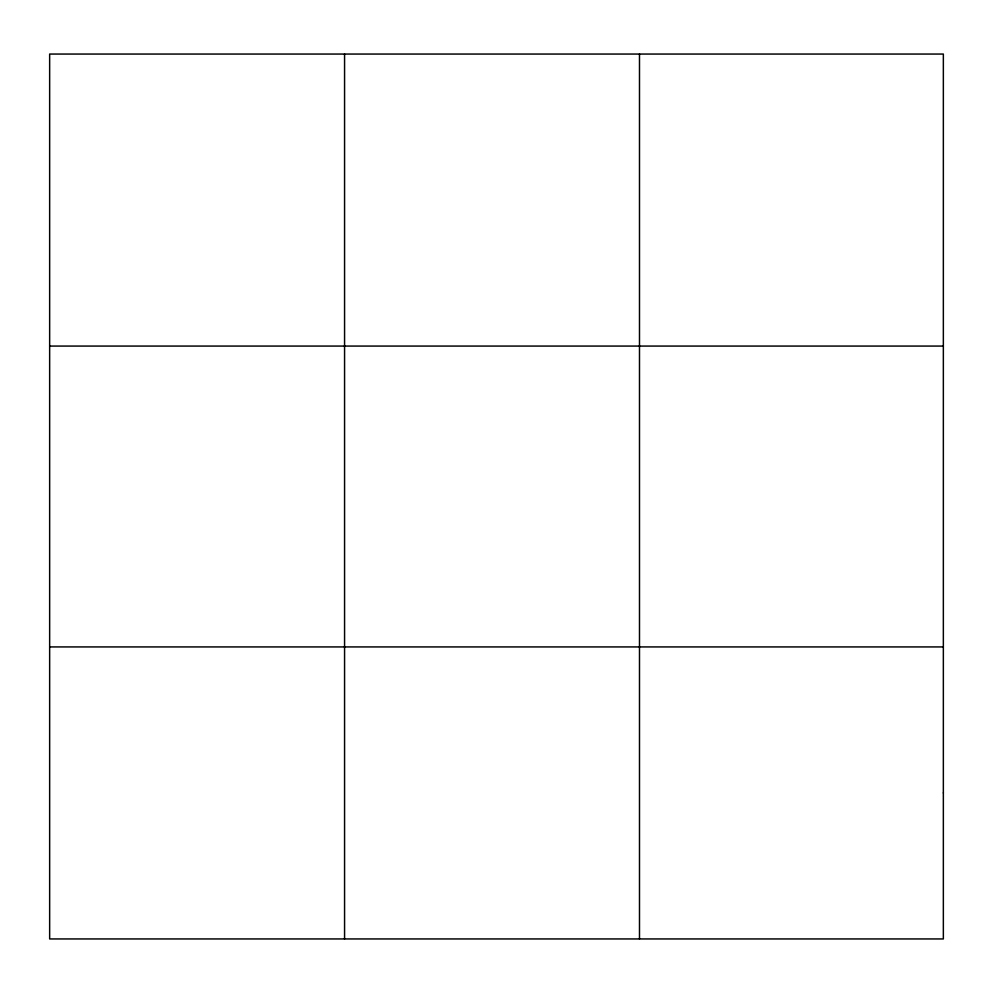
<?xml version="1.0" encoding="UTF-8"?>
<svg xmlns="http://www.w3.org/2000/svg" width="993" height="993" viewBox="0 0 993 993"><rect width="100%" height="100%" fill="white"/><g stroke="black" fill="none" stroke-linecap="round" stroke-linejoin="round"><path stroke-width="1.49" d="M344.571 938.944L344.571 54.056M639.492 938.944L639.492 54.056M49.65 346.073L943.35 346.073M49.65 646.927L943.35 646.927M943.35 792.935L943.35 938.944L49.65 938.944L49.65 54.056L943.35 54.056L943.35 792.935"/></g></svg>
